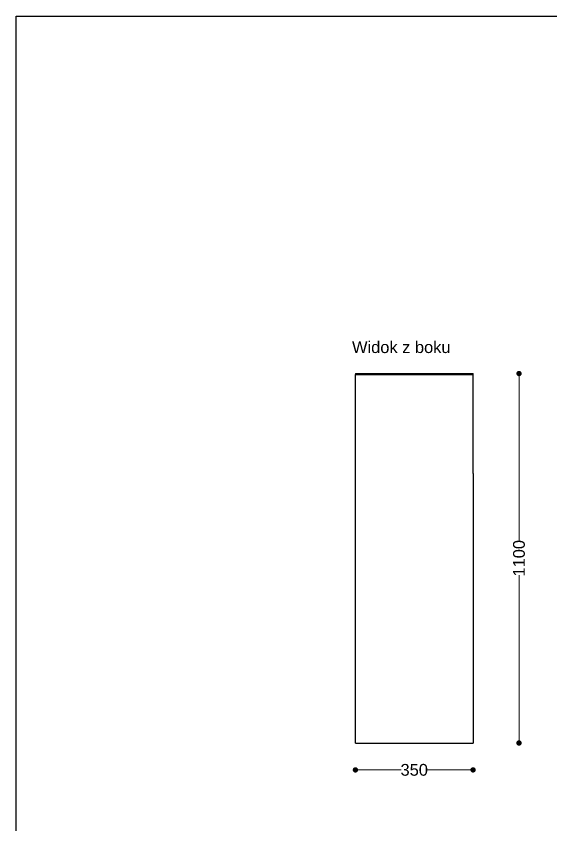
# Model space of a CAD drawing. Header units: millimetres. Extents: x 10366 to 13995, y 24552 to 29685.
# Drawn here: x 10366 to 11957, y 27277 to 29685 of the extents above; entities that cross this region are included whole.
import ezdxf

# ---------------------------------------------------------------- set-up
doc = ezdxf.new("R2010")
doc.units = ezdxf.units.MM
doc.header["$LTSCALE"] = 3
doc.layers.add('Hidden_lines', color=7, linetype='Continuous')
doc.layers.add('Level_1', color=7, linetype='Continuous')
doc.styles.get("Standard").update_dxf_attribs({"font": 'arial.ttf'})
doc.dimstyles.new('MATEUSZ', dxfattribs={"dimtxt": 35, "dimasz": 16, "dimexe": 0.18, "dimexo": 0.0625, "dimgap": 0.09, "dimtad": 0, "dimdec": 0, "dimdsep": 46, "dimtxsty": 'Standard', "dimblk": 'DOT', "dimcen": 0.09, "dimse1": 1, "dimse2": 1, "dimadec": 0, "dimazin": 0, "dimtfac": 1, "dimtdec": 0, "dimtofl": 0, "dimtmove": 0, "dimatfit": 3, "dimfxl": 1, "dimtolj": 1, "dimtzin": 0, "dimlwd": 9, "dimlwe": 9, "dimarcsym": 0})

# ---------------------------------------------------------------- blocks, each defined once
blk = doc.blocks.new('_Dot')
at = {"color": 0, "linetype": 'ByBlock', "lineweight": -2}
blk.add_line((-0.5, 0), (-1, 0), dxfattribs=at)
at = {"color": 0, "linetype": 'ByBlock', "const_width": 0.5}
blk.add_lwpolyline([(-0.25, 0, 1), (0.25, 0, 1)], format="xyb", close=True, dxfattribs=at)
blk = doc.blocks.new('*D20')
at = {"color": 0, "lineweight": 9, "transparency": 16777216}
for p, q in [((11862.5, 28604.6), (11862.5, 28121.2)), ((11862.5, 27536.6), (11862.5, 28019.9))]:
    blk.add_line(p, q, dxfattribs=at)
at = {"layer": 'Defpoints', "color": 0, "transparency": 16777216}
for p in [(11726, 28620.6), (11725.7, 27520.6), (11862.5, 27520.6)]:
    blk.add_point(p, dxfattribs=at)
at = {"color": 0, "lineweight": 9, "transparency": 16777216, "xscale": 16, "yscale": 16, "zscale": 16}
for p, rotation in [((11862.5, 28620.6), 90), ((11862.5, 27520.6), 270)]:
    blk.add_blockref('_Dot', p, dxfattribs=dict(at, rotation=rotation))
at = {"color": 0, "transparency": 16777216, "insert": (11862.5, 28070.6), "char_height": 35, "attachment_point": 5, "rotation": 90}
blk.add_mtext('\\A1;1100', dxfattribs=at)
blk = doc.blocks.new('*D21')
at = {"color": 0, "lineweight": 9, "transparency": 16777216}
for p, q in [((11391.7, 27440.5), (11512, 27440.5)), ((11709.7, 27440.5), (11589.4, 27440.5))]:
    blk.add_line(p, q, dxfattribs=at)
at = {"layer": 'Defpoints', "color": 0, "transparency": 16777216}
for p in [(11375.7, 27520.6), (11725.7, 27520.6), (11725.7, 27440.5)]:
    blk.add_point(p, dxfattribs=at)
at = {"color": 0, "lineweight": 9, "transparency": 16777216, "xscale": 16, "yscale": 16, "zscale": 16, "rotation": 180}
blk.add_blockref('_Dot', (11375.7, 27440.5), dxfattribs=at)
at = {"color": 0, "lineweight": 9, "transparency": 16777216, "xscale": 16, "yscale": 16, "zscale": 16}
blk.add_blockref('_Dot', (11725.7, 27440.5), dxfattribs=at)
at = {"color": 0, "transparency": 16777216, "insert": (11550.7, 27440.5), "char_height": 35, "attachment_point": 5}
blk.add_mtext('\\A1;350', dxfattribs=at)

msp = doc.modelspace()

# ---------------------------------------------------------------- linework, layer by layer
msp.add_lwpolyline([(10366.2, 24552.5), (10366.2, 29684.6), (13995, 29684.6), (13995, 24552.5)], close=True)
at = {"layer": 'Hidden_lines'}
msp.add_line((11375.7, 28619.1), (11726, 28619.1), dxfattribs=at)
at = {"layer": 'Level_1'}
for p, q in [((11375.7, 28620.6), (11726, 28620.6)), ((11375.7, 28322.6), (11375.7, 28617.6)), ((11375.7, 28617.6), (11726, 28617.6)), ((11725.7, 28322.6), (11726, 28617.6)), ((11375.7, 27523.6), (11375.7, 28322.6)), ((11725.7, 28322.6), (11725.7, 27523.6)), ((11375.7, 27520.6), (11725.7, 27520.6))]:
    msp.add_line(p, q, dxfattribs=at)
for points in [[(11375.7, 28620.6, 0), (11375.7, 28620.6, 0), (11375.7, 28620.6, 0), (11375.7, 28620.6, 0), (11375.7, 28620.6, 0), (11375.7, 28620.6, 0), (11375.7, 28620.6, 0), (11375.7, 28620.6, 0), (11375.7, 28620.6, 0), (11375.7, 28620.6, 0), (11375.7, 28620.6, 0), (11375.7, 28620.6, 0), (11375.7, 28620.6, 0), (11375.7, 28620.6, 0), (11375.7, 28620.6, 0), (11375.7, 28620.5, 0), (11375.7, 28620.2, 0), (11375.7, 28617.6, 0)], [(11726, 28617.6, 0), (11726, 28620.6, 0)], [(11375.7, 27520.6, 0), (11375.7, 27520.6, 0), (11375.7, 27520.6, 0), (11375.7, 27520.6, 0), (11375.7, 27520.6, 0), (11375.7, 27520.6, 0), (11375.7, 27520.6, 0), (11375.7, 27520.6, 0), (11375.7, 27520.6, 0), (11375.7, 27520.6, 0), (11375.7, 27520.6, 0), (11375.7, 27520.6, 0), (11375.7, 27520.6, 0), (11375.7, 27520.6, 0), (11375.7, 27520.6, 0), (11375.7, 27520.7, 0), (11375.7, 27521.4, 0), (11375.7, 27523.6, 0)], [(11725.7, 27523.6, 0), (11725.7, 27520.6, 0)]]:
    msp.add_polyline3d(points, dxfattribs=at)

# ---------------------------------------------------------------- texts
msp.add_text('Widok z boku', height=34.962).set_placement((11365.6, 28681.7))

# ---------------------------------------------------------------- dimensions: what is measured, and where the dimension line sits
dim = msp.add_linear_dim(base=(11862.5, 27520.6), p1=(11726, 28620.6), p2=(11725.7, 27520.6), angle=90, dimstyle='MATEUSZ')
dim.commit()
dim.dimension.update_dxf_attribs({"geometry": '*D20', "text_midpoint": (11862.5, 28070.6)})
dim = msp.add_linear_dim(base=(11725.7, 27440.5), p1=(11375.7, 27520.6), p2=(11725.7, 27520.6), dimstyle='MATEUSZ')
dim.commit()
dim.dimension.update_dxf_attribs({"geometry": '*D21', "text_midpoint": (11550.7, 27440.5)})

doc.saveas('drawing.dxf')
